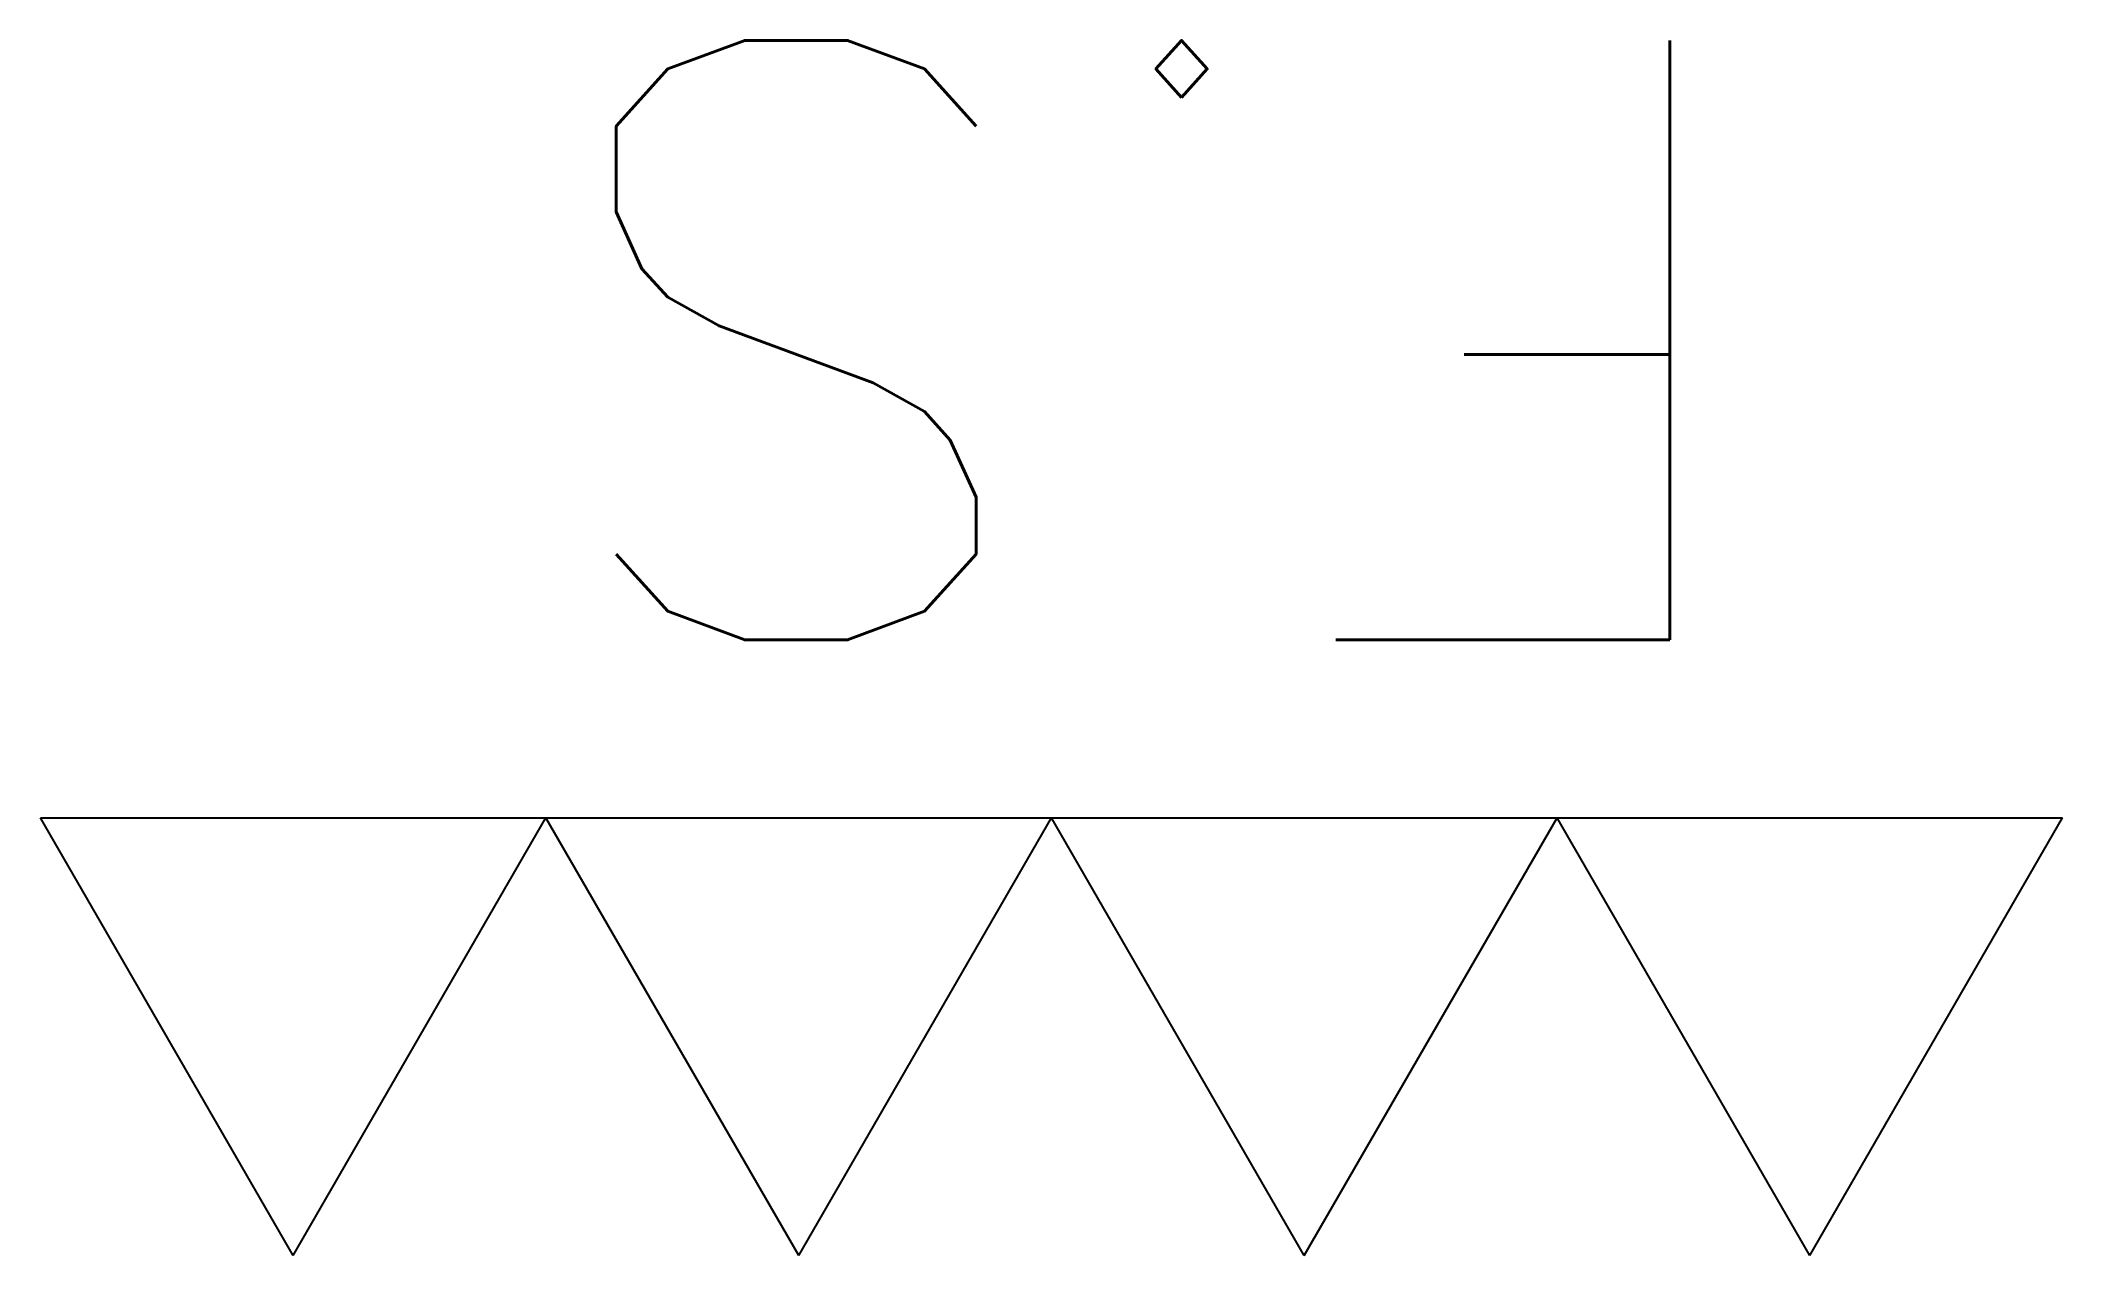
# Model space of a CAD drawing. Extents: x 104.3 to 118.2, y 19.3 to 27.6.
import ezdxf

# ---------------------------------------------------------------- set-up
doc = ezdxf.new("R2010")
doc.units = 0
doc.header["$MEASUREMENT"] = 0
doc.layers.add('DIM', color=2, linetype='CONTINUOUS')
doc.styles.add('ROMANS', font='romans')

msp = doc.modelspace()

# ---------------------------------------------------------------- linework, layer by layer
at = {"layer": 'DIM'}
for p, q in [((106.053, 19.255), (104.321, 22.255)), ((104.321, 22.255), (107.785, 22.255)), ((106.053, 19.255), (107.785, 22.255)), ((109.517, 19.255), (107.785, 22.255)), ((107.785, 22.255), (111.249, 22.255)), ((109.517, 19.255), (111.249, 22.255)), ((112.981, 19.255), (111.249, 22.255)), ((111.249, 22.255), (114.713, 22.255)), ((112.981, 19.255), (114.713, 22.255)), ((116.445, 19.255), (114.713, 22.255)), ((114.713, 22.255), (118.177, 22.255)), ((116.445, 19.255), (118.177, 22.255))]:
    msp.add_line(p, q, dxfattribs=at)

# ---------------------------------------------------------------- texts
at = {"layer": 'DIM', "style": 'ROMANS'}
msp.add_text('F.S', height=4.1084, rotation=180, dxfattribs=at).set_placement((116.19, 27.583))

doc.saveas('drawing.dxf')
